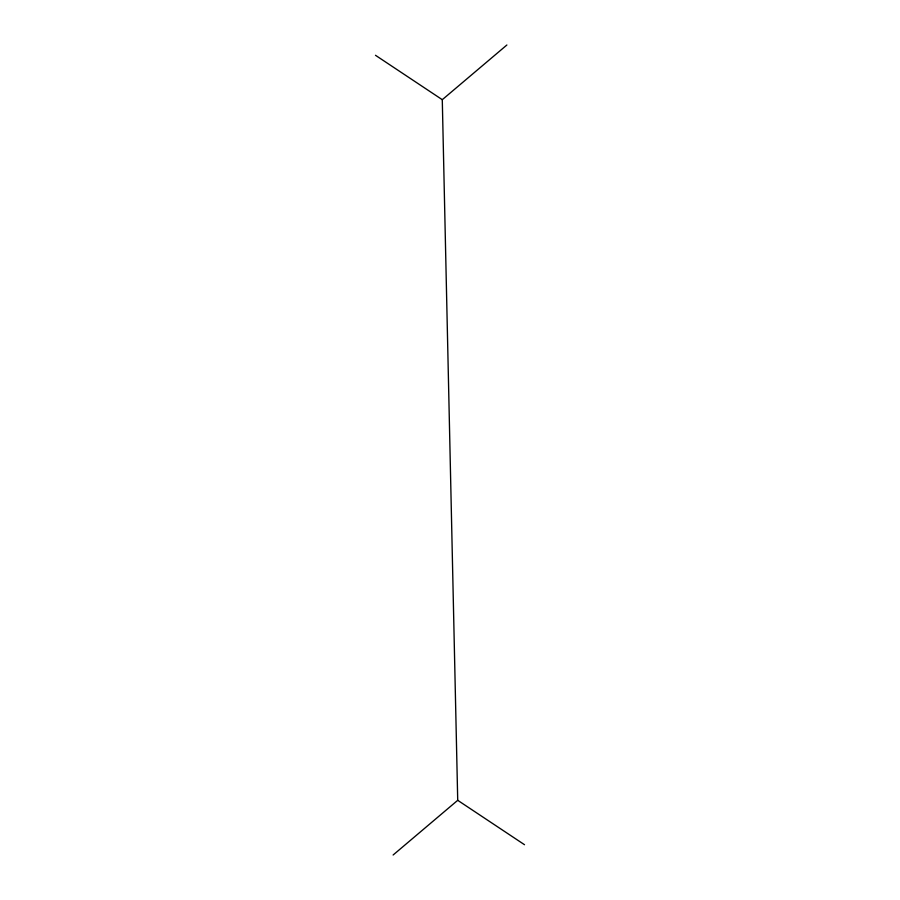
<?xml version="1.0" encoding="UTF-8"?>
<svg xmlns="http://www.w3.org/2000/svg" width="900" height="900" viewBox="0 0 900 900"><rect width="100%" height="100%" fill="white"/><g stroke="black" fill="none" stroke-linecap="round" stroke-linejoin="round"><path stroke-width="1.35" d="M393.12 855L457.718 800.314L442.282 99.686L506.88 45M375.491 55.294L442.282 99.686M457.718 800.314L524.509 844.706"/></g></svg>
